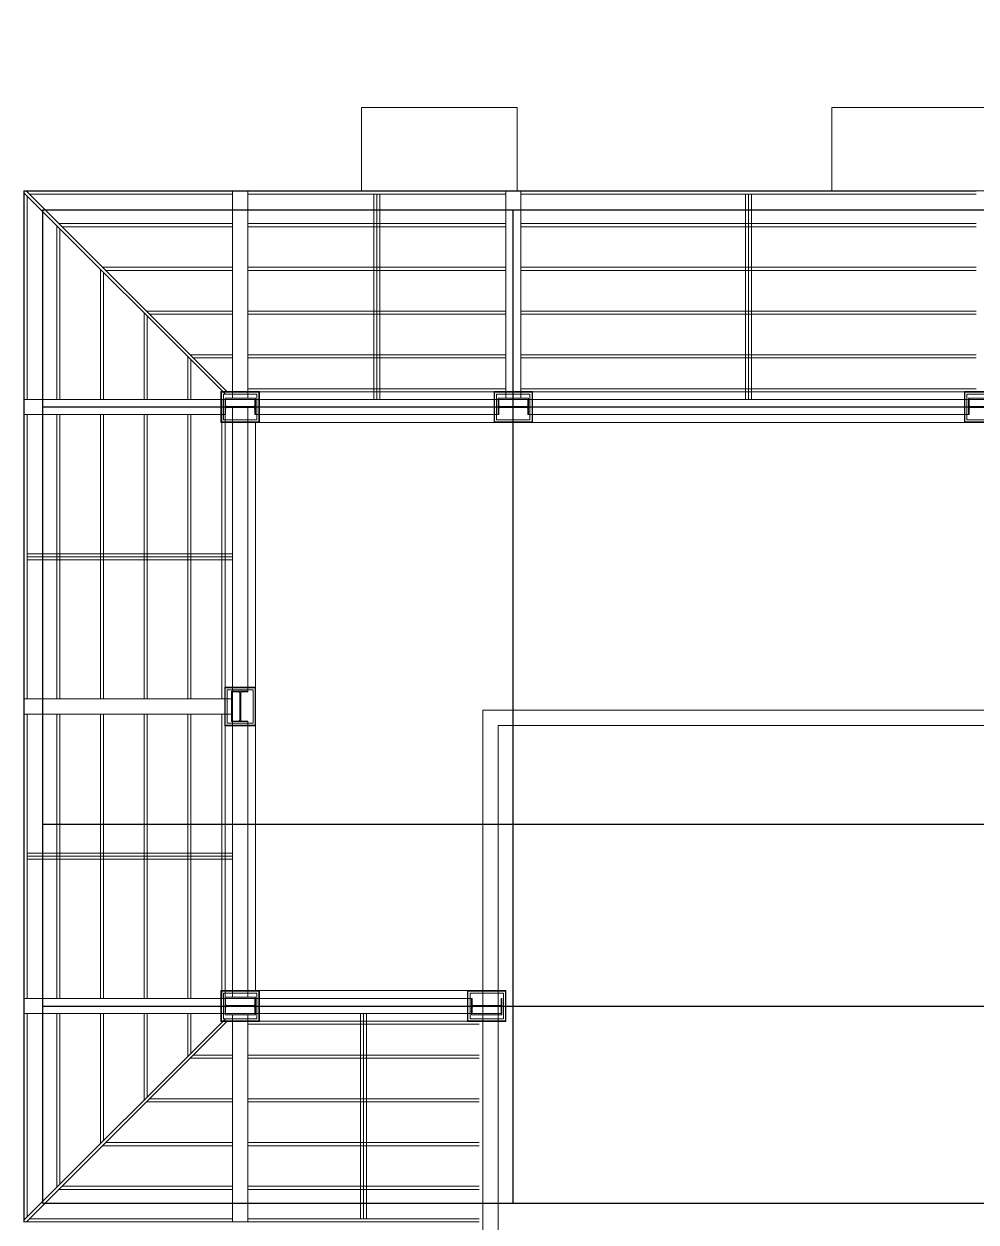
# Model space of a CAD drawing. Header units: inches. Extents: x 139 to 559, y -1 to 295.
# Drawn here: x 189.24 to 201.79, y 133.42 to 149.22 of the extents above; entities that cross this region are included whole.
import ezdxf

# ---------------------------------------------------------------- set-up
doc = ezdxf.new("R2010")
doc.units = ezdxf.units.IN
doc.header["$MEASUREMENT"] = 0
doc.linetypes.add('$0$HIDDEN', pattern=[0.375, 0.25, -0.125])
for name, color, linetype, lineweight in [('ars', 11, 'Continuous', 0), ('ARSIR', 31, 'Continuous', 5), ('ARSIR BETON', 8, 'Continuous', 5), ('ATAP', 3, 'Continuous', 20), ('besi siku', 70, 'Continuous', 9), ('DINDING2', 146, 'Continuous', 5), ('lan', 7, 'Continuous', 15), ('RUMPUT', 93, 'Continuous', 0), ('SANITAIR', 15, 'Continuous', 9), ('WF', 6, 'Continuous', 9)]:
    doc.layers.add(name, color=color, linetype=linetype, lineweight=lineweight)
doc.layers.add('as', color=1, linetype='Continuous', plot=False)
doc.layers.add('POLYLINE TPAK', color=4, linetype='Continuous', lineweight=20, plot=False)
pattern_1 = [(86.6697, (37.0798, 226.14725), (-0.5066041, 0.569206), [0.142875, -0.934755]), (41.6697, (37.0798, 226.14725), (-0.5066045, 0.5692064), [0.142875, -0.619125]), (131.6697, (37.0798, 226.14725), (-0.5692064, -0.5066045), [0.142875, -0.619125])]

# ---------------------------------------------------------------- blocks, each defined once
blk = doc.blocks.new('WF')
at = {"layer": 'ars'}
for p, q in [((-0.254, 0.204), (-0.254, -0.204)), ((0.254, 0.204), (-0.254, 0.204)), ((-0.25, 0.2), (-0.25, -0.2)), ((0.25, 0.2), (-0.25, 0.2)), ((-0.247, 0.1715), (-0.247, -0.1715)), ((0.2215, 0.197), (-0.2215, 0.197)), ((-0.22, -0.17), (-0.22, 0.17)), ((0.22, 0.17), (-0.22, 0.17)), ((0.22, -0.17), (0.22, 0.17)), ((0.247, 0.1715), (0.247, -0.1715)), ((0.25, 0.2), (0.25, -0.2)), ((0.254, 0.204), (0.254, -0.204)), ((0.254, -0.204), (-0.254, -0.204)), ((0.25, -0.2), (-0.25, -0.2)), ((0.2215, -0.197), (-0.2215, -0.197)), ((0.22, -0.17), (-0.22, -0.17))]:
    blk.add_line(p, q, dxfattribs=at)
for points in [[(-0.22, 0.1985), (-0.22, 0.2), (-0.25, 0.2), (-0.25, 0.17), (-0.2485, 0.17, 0.4142136), (-0.247, 0.1715), (-0.247, 0.194, -0.4142136), (-0.244, 0.197), (-0.2215, 0.197, 0.4142136)], [(0.22, 0.1985), (0.22, 0.2), (0.25, 0.2), (0.25, 0.17), (0.2485, 0.17, -0.4142136), (0.247, 0.1715), (0.247, 0.194, 0.4142136), (0.244, 0.197), (0.2215, 0.197, -0.4142136)], [(-0.22, -0.1985), (-0.22, -0.2), (-0.25, -0.2), (-0.25, -0.17), (-0.2485, -0.17, -0.4142136), (-0.247, -0.1715), (-0.247, -0.194, 0.4142136), (-0.244, -0.197), (-0.2215, -0.197, -0.4142136)], [(0.22, -0.1985), (0.22, -0.2), (0.25, -0.2), (0.25, -0.17), (0.2485, -0.17, 0.4142136), (0.247, -0.1715), (0.247, -0.194, -0.4142136), (0.244, -0.197), (0.2215, -0.197, 0.4142136)]]:
    blk.add_lwpolyline(points, format="xyb", close=True, dxfattribs=at)
at = {"layer": 'WF'}
blk.add_lwpolyline([(0.192, 0.096, -0.4142136), (0.196, 0.1), (0.2, 0.1), (0.2, -0.1), (0.196, -0.1, -0.4142136), (0.192, -0.096), (0.192, -0.0195, 0.4142136), (0.179, -0.0065), (-0.179, -0.0065, 0.4142136), (-0.192, -0.0195), (-0.192, -0.096, -0.4142136), (-0.196, -0.1), (-0.2, -0.1), (-0.2, 0.1), (-0.196, 0.1, -0.4142136), (-0.192, 0.096), (-0.192, 0.0195, 0.4142136), (-0.179, 0.0065), (0.179, 0.0065, 0.4142136), (0.192, 0.0195)], format="xyb", close=True, dxfattribs=at)
blk = doc.blocks.new('A.ATAP')
for points in [[(-24.4, 6.75), (-31.4, 6.75), (-31.4, -2.65), (-24.4, -2.65)], [(-24.6, 6.55), (-31.2, 6.55), (-31.2, -2.45), (-24.6, -2.45)]]:
    blk.add_lwpolyline(points, close=True)
at = {"layer": 'ars'}
for p, q in [((-6.8, 13.6), (-37.45, 13.6)), ((-37.45, 13.6), (-37.45, 0)), ((-34.396, 10.546), (-34.396, 3.054)), ((-34.396, 10.546), (-31.196, 10.546)), ((-30.796, 10.546), (-25.004, 10.546)), ((-34.396, 3.054), (-31.4, 3.054))]:
    blk.add_line(p, q, dxfattribs=at)
at = {"layer": 'as'}
for p, q in [((-37.2, 13.35), (37.2, 13.35)), ((-37.2, 0.25), (-37.2, 13.35)), ((-31, 0.25), (-31, 13.35)), ((-37.2, 10.75), (34.6, 10.75)), ((-37.2, 5.25), (37.2, 5.25)), ((-37.2, 2.85), (37.2, 2.85)), ((-37.2, 0.25), (37.2, 0.25))]:
    blk.add_line(p, q, dxfattribs=at)
at = {"layer": 'ATAP'}
for points in [[(-33, 13.6), (-33, 14.7), (-30.95, 14.7), (-30.95, 13.6)], [(-26.8, 13.6), (-26.8, 14.7), (-22.8, 14.7), (-22.8, 13.6)]]:
    blk.add_lwpolyline(points, dxfattribs=at)
at = {"layer": 'besi siku'}
for p, q in [((-37.446, 10.85), (-37.446, 13.596)), ((-37.446, 13.596), (-34.7, 13.596)), ((-37.418, 13.596), (-34.772, 10.95)), ((-34.5, 13.596), (-31.1, 13.596)), ((-24.9, 13.596), (-30.9, 13.596)), ((-37.446, 13.568), (-34.8, 10.922)), ((-37.406, 10.85), (-37.406, 13.528)), ((-37.378, 13.556), (-34.7, 13.556)), ((-34.5, 13.556), (-31.1, 13.556)), ((-32.84, 13.556), (-32.84, 10.85)), ((-32.8, 13.556), (-32.8, 10.85)), ((-32.76, 13.556), (-32.76, 10.85)), ((-24.9, 13.556), (-30.9, 13.556)), ((-27.94, 13.556), (-27.94, 10.85)), ((-27.9, 13.556), (-27.9, 10.85)), ((-27.86, 13.556), (-27.86, 10.85)), ((-37.017, 10.85), (-37.017, 13.138)), ((-36.988, 13.167), (-34.7, 13.167)), ((-36.948, 13.127), (-34.7, 13.127)), ((-34.5, 13.167), (-31.1, 13.167)), ((-34.5, 13.127), (-31.1, 13.127)), ((-24.9, 13.167), (-30.9, 13.167)), ((-24.9, 13.127), (-30.9, 13.127)), ((-36.977, 10.85), (-36.977, 13.098)), ((-36.441, 10.85), (-36.441, 12.562)), ((-36.412, 12.591), (-34.7, 12.591)), ((-36.401, 10.85), (-36.401, 12.522)), ((-36.372, 12.551), (-34.7, 12.551)), ((-34.5, 12.591), (-31.1, 12.591)), ((-34.5, 12.551), (-31.1, 12.551)), ((-24.9, 12.591), (-30.9, 12.591)), ((-24.9, 12.551), (-30.9, 12.551)), ((-35.836, 12.015), (-34.7, 12.015)), ((-34.5, 12.015), (-31.1, 12.015)), ((-24.9, 12.015), (-30.9, 12.015)), ((-35.865, 10.85), (-35.865, 11.986)), ((-35.825, 10.85), (-35.825, 11.946)), ((-35.796, 11.975), (-34.7, 11.975)), ((-34.5, 11.975), (-31.1, 11.975)), ((-24.9, 11.975), (-30.9, 11.975)), ((-35.289, 10.85), (-35.289, 11.41)), ((-35.26, 11.439), (-34.7, 11.439)), ((-35.22, 11.399), (-34.7, 11.399)), ((-34.5, 11.439), (-31.1, 11.439)), ((-34.5, 11.399), (-31.1, 11.399)), ((-24.9, 11.439), (-30.9, 11.439)), ((-24.9, 11.399), (-30.9, 11.399)), ((-35.249, 10.85), (-35.249, 11.37)), ((-34.5, 10.99), (-31.1, 10.99)), ((-34.5, 10.95), (-31.1, 10.95)), ((-24.9, 10.99), (-30.9, 10.99)), ((-24.9, 10.95), (-30.9, 10.95)), ((-34.84, 10.85), (-34.84, 6.9)), ((-34.8, 10.85), (-34.8, 6.9)), ((-37.446, 10.65), (-37.446, 6.9)), ((-37.406, 10.65), (-37.406, 6.9)), ((-37.017, 10.65), (-37.017, 6.9)), ((-36.977, 10.65), (-36.977, 6.9)), ((-36.441, 10.65), (-36.441, 6.9)), ((-36.401, 10.65), (-36.401, 6.9)), ((-35.865, 10.65), (-35.865, 6.9)), ((-35.825, 10.65), (-35.825, 6.9)), ((-35.289, 10.65), (-35.289, 6.9)), ((-35.249, 10.65), (-35.249, 6.9)), ((-37.406, 8.815), (-34.7, 8.815)), ((-37.406, 8.775), (-34.7, 8.775)), ((-37.406, 8.735), (-34.7, 8.735)), ((-37.446, 2.95), (-37.446, 6.7)), ((-37.406, 2.95), (-37.406, 6.7)), ((-37.017, 2.95), (-37.017, 6.7)), ((-36.977, 2.95), (-36.977, 6.7)), ((-36.441, 2.95), (-36.441, 6.7)), ((-36.401, 2.95), (-36.401, 6.7)), ((-35.865, 2.95), (-35.865, 6.7)), ((-35.825, 2.95), (-35.825, 6.7)), ((-35.289, 2.95), (-35.289, 6.7)), ((-35.249, 2.95), (-35.249, 6.7)), ((-34.84, 2.95), (-34.84, 6.7)), ((-34.8, 2.95), (-34.8, 6.7)), ((-37.406, 4.865), (-34.7, 4.865)), ((-37.406, 4.825), (-34.7, 4.825)), ((-37.406, 4.785), (-34.7, 4.785)), ((-37.446, 2.75), (-37.446, 0.004)), ((-37.406, 2.75), (-37.406, 0.072)), ((-37.017, 2.75), (-37.017, 0.462)), ((-36.977, 2.75), (-36.977, 0.502)), ((-36.441, 2.75), (-36.441, 1.038)), ((-36.401, 2.75), (-36.401, 1.078)), ((-35.865, 2.75), (-35.865, 1.614)), ((-35.825, 2.75), (-35.825, 1.654)), ((-35.289, 2.75), (-35.289, 2.19)), ((-35.249, 2.75), (-35.249, 2.23)), ((-33.015, 0.044), (-33.015, 2.75)), ((-32.975, 0.044), (-32.975, 2.75)), ((-32.935, 0.044), (-32.935, 2.75)), ((-37.446, 0.032), (-34.8, 2.678)), ((-37.418, 0.004), (-34.772, 2.65)), ((-34.5, 2.65), (-31.45, 2.65)), ((-34.5, 2.61), (-31.45, 2.61)), ((-35.26, 2.161), (-34.7, 2.161)), ((-35.22, 2.201), (-34.7, 2.201)), ((-34.5, 2.201), (-31.45, 2.201)), ((-34.5, 2.161), (-31.45, 2.161)), ((-35.836, 1.585), (-34.7, 1.585)), ((-35.796, 1.625), (-34.7, 1.625)), ((-34.5, 1.625), (-31.45, 1.625)), ((-34.5, 1.585), (-31.45, 1.585)), ((-36.412, 1.009), (-34.7, 1.009)), ((-36.372, 1.049), (-34.7, 1.049)), ((-34.5, 1.049), (-31.45, 1.049)), ((-34.5, 1.009), (-31.45, 1.009)), ((-36.988, 0.433), (-34.7, 0.433)), ((-36.948, 0.473), (-34.7, 0.473)), ((-34.5, 0.473), (-31.45, 0.473)), ((-34.5, 0.433), (-31.45, 0.433)), ((-37.446, 0.004), (-34.7, 0.004)), ((-37.378, 0.044), (-34.7, 0.044)), ((-34.5, 0.044), (-31.45, 0.044)), ((-34.5, 0.004), (-31.45, 0.004))]:
    blk.add_line(p, q, dxfattribs=at)
at = {"layer": 'lan'}
blk.add_lwpolyline([(-24.4, -1.2), (-24.4, 6.75), (-31.4, 6.75), (-31.4, -1.2)], close=True, dxfattribs=at)
at = {"layer": 'WF'}
for p, q in [((-34.7, 10.743), (-34.7, 7)), ((-34.5, 10.743), (-34.5, 7)), ((-34.4, 10.85), (-31.2, 10.85)), ((-25, 10.85), (-30.8, 10.85)), ((-34.4, 10.65), (-31.2, 10.65)), ((-25, 10.65), (-30.8, 10.65)), ((-34.7, 6.6), (-34.7, 2.966)), ((-34.5, 6.6), (-34.5, 2.966)), ((-34.4, 2.95), (-31.55, 2.95)), ((-34.4, 2.75), (-31.55, 2.75))]:
    blk.add_line(p, q, dxfattribs=at)
for points in [[(-34.7, 10.866), (-34.7, 13.596), (-34.5, 13.596), (-34.5, 10.866)], [(-31.1, 10.866), (-31.1, 13.596), (-30.9, 13.596), (-30.9, 10.866)], [(-34.8, 10.85), (-37.446, 10.85), (-37.446, 10.65), (-34.8, 10.65)], [(-34.716, 6.9), (-37.446, 6.9), (-37.446, 6.7), (-34.716, 6.7)], [(-34.8, 2.95), (-37.446, 2.95), (-37.446, 2.75), (-34.8, 2.75)], [(-34.5, 2.734), (-34.5, 0.004), (-34.7, 0.004), (-34.7, 2.734)]]:
    blk.add_lwpolyline(points, dxfattribs=at)
for points in [[(-34.4, 10.85), (-34.4, 10.866), (-34.8, 10.866), (-34.8, 10.85)], [(-30.8, 10.85), (-30.8, 10.866), (-31.2, 10.866), (-31.2, 10.85)], [(-24.6, 10.85), (-24.6, 10.866), (-25, 10.866), (-25, 10.85)], [(-34.7, 7), (-34.716, 7), (-34.716, 6.6), (-34.7, 6.6)], [(-34.8, 2.966), (-34.8, 2.95), (-34.4, 2.95), (-34.4, 2.966)], [(-34.8, 2.75), (-34.8, 2.734), (-34.4, 2.734), (-34.4, 2.75)], [(-31.55, 2.75), (-31.55, 2.734), (-31.15, 2.734), (-31.15, 2.75)]]:
    blk.add_lwpolyline(points, close=True, dxfattribs=at)
at = {"layer": 'WF', "xscale": -1}
for p in [(-34.6, 10.75), (-31, 10.75), (-24.8, 10.75), (-34.6, 2.85)]:
    blk.add_blockref('WF', p, dxfattribs=at)
at = {"layer": 'WF', "xscale": -1, "rotation": 90}
blk.add_blockref('WF', (-34.6, 6.8), dxfattribs=at)
at = {"layer": 'WF'}
blk.add_blockref('WF', (-31.35, 2.85), dxfattribs=at)

msp = doc.modelspace()

# ---------------------------------------------------------------- hatches: boundary and pattern name
at = {"layer": 'ARSIR'}
h = msp.add_hatch(dxfattribs=at)
h.set_pattern_fill('AR-HBONE', color=256, scale=0.003, style=0)
h.set_pattern_definition([(45, (37.0798, 226.14725), (4e-17, 0.4310523), [0.9144, -0.3048]), (135, (37.29532, 226.36278), (4e-17, 0.4310523), [0.9144, -0.3048])])
edge = h.paths.add_edge_path()
edge.add_arc((191.2828, 190.0679), 15.2, 90, 180)
edge.add_line((176.0828, 190.0679), (176.0828, 133.2715))
edge.add_arc((191.2828, 133.2715), 15.2, 180, 214.23029)
edge.add_line((178.7157, 124.7212), (179.7078, 125.3962))
edge.add_arc((191.2827, 133.2715), 14, 180, 214.23027, ccw=False)
edge.add_line((177.2828, 133.2715), (177.2828, 190.0679))
edge.add_arc((191.2828, 190.0679), 14, 90, 180, ccw=False)
edge.add_line((191.2828, 204.0679), (270.5466, 204.0679))
edge.add_arc((270.5466, 204.9086), 0.8408, 270, 359.99697)
edge.add_line((271.3873, 204.9086), (191.2828, 205.2679))
h = msp.add_hatch(dxfattribs=at)
h.set_pattern_fill('AR-HBONE', color=256, scale=0.003, style=0)
h.set_pattern_definition([(45, (183.28277, 125.15625), (4e-17, 0.4310523), [0.9144, -0.3048]), (135, (183.4983, 125.37178), (4e-17, 0.4310523), [0.9144, -0.3048])])
edge = h.paths.add_edge_path()
edge.add_line((191.1884, 126.4708), (191.1884, 125.2708))
edge.add_line((191.1884, 125.2708), (191.2828, 125.2715))
edge.add_arc((191.185, 133.1732), 7.9023, 180.12317, 270.70845, ccw=False)
edge.add_line((183.2828, 133.1562), (183.2828, 158.5563))
edge.add_line((183.2828, 158.5563), (184.4828, 158.5563))
edge.add_line((184.4828, 158.5563), (184.4828, 133.1562))
edge.add_arc((191.1852, 133.1732), 6.7024, 180.14538, 270.83424)
edge.add_line((191.2828, 126.4715), (191.1884, 126.4708))
at = {"layer": 'ARSIR BETON'}
h = msp.add_hatch(dxfattribs=at)
h.set_pattern_fill('AR-HBONE', color=256, scale=0.004, style=0)
h.set_pattern_definition([(45, (37.0798, 226.14725), (6e-17, 0.5747364), [1.2192, -0.4064]), (135, (37.36716, 226.4346), (6e-17, 0.5747364), [1.2192, -0.4064])])
edge = h.paths.add_edge_path()
edge.add_arc((191.2828, 190.0679), 14, 90, 180)
edge.add_line((177.2828, 190.0679), (177.2828, 133.2715))
edge.add_arc((191.2827, 133.2715), 14, 179.99992, 263.11919)
edge.add_line((189.6055, 119.3724), (189.6055, 112.3227))
edge.add_line((189.6055, 112.3227), (189.7055, 112.3227))
edge.add_line((189.7055, 112.3227), (189.7055, 112.2227))
edge.add_line((189.7055, 112.2227), (201.7055, 112.2227))
edge.add_line((201.7055, 112.2227), (201.7055, 119.2715))
edge.add_line((201.7055, 119.2715), (380.22, 119.2715))
edge.add_arc((380.22, 133.2715), 14, 270, 360)
edge.add_line((394.22, 133.2715), (394.22, 186.8365))
edge.add_arc((380.07, 186.8365), 14.15, 0.00002, 89.99998)
edge.add_line((380.07, 200.9865), (288.3873, 200.9865))
edge.add_arc((288.3873, 203.9865), 3, 180, 270, ccw=False)
edge.add_line((285.3873, 203.9865), (285.3986, 204.9823))
edge.add_line((285.3986, 204.9823), (271.3873, 205.1475))
edge.add_line((271.3873, 205.1475), (271.3873, 204.9086))
edge.add_arc((270.5466, 204.9086), 0.8408, 270, 359.99999, ccw=False)
edge.add_line((270.5466, 204.0679), (191.2828, 204.0679))
edge = h.paths.add_edge_path()
edge.add_line((191.2672, 197.9562), (265.7566, 197.9585))
edge.add_arc((265.7568, 189.203), 8.7555, 41.343, 90.00169, ccw=False)
edge.add_line((272.3302, 194.9865), (332.5823, 194.9865))
edge.add_line((332.5823, 194.9865), (332.5823, 191.8715))
edge.add_line((332.5823, 191.8715), (340.1822, 191.8715))
edge.add_line((340.1822, 191.8715), (340.1822, 194.9865))
edge.add_line((340.1822, 194.9865), (380.07, 194.9865))
edge.add_arc((380.07, 186.8365), 8.15, 0, 90, ccw=False)
edge.add_line((388.22, 186.8365), (388.22, 163.1715))
edge.add_line((388.22, 163.1715), (388.22, 157.7117))
edge.add_line((388.22, 157.7117), (388.22, 133.2715))
edge.add_arc((380.22, 133.2715), 8, -90, 0, ccw=False)
edge.add_line((380.22, 125.2715), (191.2828, 125.2715))
edge.add_arc((191.185, 133.1732), 7.9023, 180.12317, 270.70845, ccw=False)
edge.add_line((183.2828, 133.1562), (183.2675, 189.9541))
edge.add_arc((191.2675, 189.9563), 8, 90.00169, 180.01541, ccw=False)
at = {"layer": 'RUMPUT'}
h = msp.add_hatch(dxfattribs=at)
h.set_pattern_fill('GRASS', color=256, scale=0.03, angle=356.66969, style=0)
h.set_pattern_definition(pattern_1)
edge = h.paths.add_edge_path()
edge.add_line((173.8596, 124.7087), (178.5195, 124.7087))
edge.add_line((178.5195, 124.7087), (178.577, 124.7478))
edge.add_arc((191.2745, 133.269), 15.2918, 179.99042, 213.86512, ccw=False)
edge.add_line((175.9828, 133.2715), (175.9828, 190.0679))
edge.add_arc((191.2827, 190.0679), 15.2999, 89.99903, 180.00016, ccw=False)
edge.add_line((191.283, 205.3679), (269.9053, 205.0253))
edge.add_line((269.9053, 205.0253), (167.2319, 206.0181))
edge.add_line((167.2319, 206.0181), (167.521, 198.8985))
edge.add_line((167.521, 198.8985), (170.7477, 161.1323))
edge.add_line((170.7477, 161.1323), (173.8596, 124.7087))
h = msp.add_hatch(dxfattribs=at)
h.set_pattern_fill('GRASS', color=256, scale=0.03, angle=356.66969, style=0)
h.set_pattern_definition(pattern_1)
edge = h.paths.add_edge_path()
edge.add_line((222.7923, 130.2714), (222.7923, 125.7715))
edge.add_arc((222.3923, 125.7715), 0.4, -90, 0, ccw=False)
edge.add_line((222.3923, 125.3715), (221.6852, 125.3715))
edge.add_arc((221.6852, 125.7715), 0.4, 180, 270, ccw=False)
edge.add_line((221.2852, 125.7715), (221.2852, 130.3715))
edge.add_line((221.2852, 130.3715), (191.0884, 130.3708))
edge.add_line((191.0884, 130.3708), (191.0884, 126.5715))
edge.add_arc((191.1856, 133.1744), 6.6036, 179.16366, 269.15632, ccw=False)
edge.add_line((184.5828, 133.2708), (184.5828, 158.5615))
edge.add_line((184.5828, 158.5615), (189.4121, 158.5615))
edge.add_arc((189.4168, 158.1668), 0.3948, -0.67801, 90.69191, ccw=False)
edge.add_line((189.8116, 158.1621), (189.8116, 153.1016))
edge.add_line((189.8116, 153.1016), (194.9669, 153.1016))
edge.add_arc((194.9652, 152.7016), 0.4, 0, 89.7465, ccw=False)
edge.add_line((195.3652, 152.7016), (195.3652, 150.9215))
edge.add_line((195.3652, 150.9215), (187.0873, 150.9215))
edge.add_line((187.0873, 150.9215), (187.0873, 134.2215))
edge.add_arc((189.9373, 134.2215), 2.85, 180, 270)
edge.add_line((189.9373, 131.3715), (222.7923, 131.3715))
edge.add_line((222.7923, 131.3715), (222.7923, 130.2715))

# ---------------------------------------------------------------- linework, layer by layer
at = {"layer": 'as', "linetype": '$0$HIDDEN'}
msp.add_arc((189.9373, 134.2215), 2.5, 180, 270, dxfattribs=at)
at = {"layer": 'DINDING2'}
for points in [[(222.8923, 131.4715), (222.8923, 125.7715, -0.4142136), (222.3923, 125.2715), (221.6852, 125.2715, -0.4142136), (221.1852, 125.7715), (221.1852, 130.2715), (191.1884, 130.2708), (191.1884, 126.4708), (191.2828, 126.4715, -0.4227259), (184.4828, 133.2715), (184.4828, 158.6615), (189.4115, 158.6615, -0.4204829), (189.9116, 158.1615), (189.9116, 153.2016), (194.9671, 153.2016, -0.4130549), (195.4652, 152.7016), (195.4652, 150.8215), (187.1873, 150.8215), (187.1873, 134.2215, 0.4142136), (189.9373, 131.4715), (222.8923, 131.4715), (222.8923, 130.2715)], [(222.7923, 130.2714), (222.7923, 125.7715, -0.4142136), (222.3923, 125.3715), (221.6852, 125.3715, -0.4142136), (221.2852, 125.7715), (221.2852, 130.3715), (191.0884, 130.3708), (191.0884, 126.5715, -0.414176), (184.5828, 133.2708), (184.5828, 158.5615), (189.4121, 158.5615, -0.421234), (189.8116, 158.1621), (189.8116, 153.1016), (194.9669, 153.1016, -0.4129183), (195.3652, 152.7016), (195.3652, 150.9215), (187.0873, 150.9215), (187.0873, 134.2215, 0.4142136), (189.9373, 131.3715), (222.7923, 131.3715), (222.7923, 130.2715)]]:
    msp.add_lwpolyline(points, format="xyb", dxfattribs=at)
at = {"layer": 'SANITAIR'}
for points in [[(195.3652, 150.2715), (187.2873, 150.2715), (187.2873, 134.2215, 0.4142136), (189.9373, 131.5715), (194.8873, 131.5715), (194.8873, 130.8215)], [(195.3652, 149.9715), (187.5873, 149.9715), (187.5873, 134.2215, 0.4142136), (189.9373, 131.8715), (195.1873, 131.8715), (195.1873, 131.1215)], [(195.3652, 149.8715), (187.6873, 149.8715), (187.6873, 134.2215, 0.4142136), (189.9373, 131.9715), (195.2873, 131.9715), (195.2873, 131.2215)]]:
    msp.add_lwpolyline(points, format="xyb", dxfattribs=at)
msp.add_arc((189.9373, 134.2215), 2.75, 180, 270, dxfattribs=at)

# ---------------------------------------------------------------- block references
at = {"layer": 'POLYLINE TPAK'}
msp.add_blockref('A.ATAP', (226.6873, 133.4215), dxfattribs=at)

doc.saveas('drawing.dxf')
